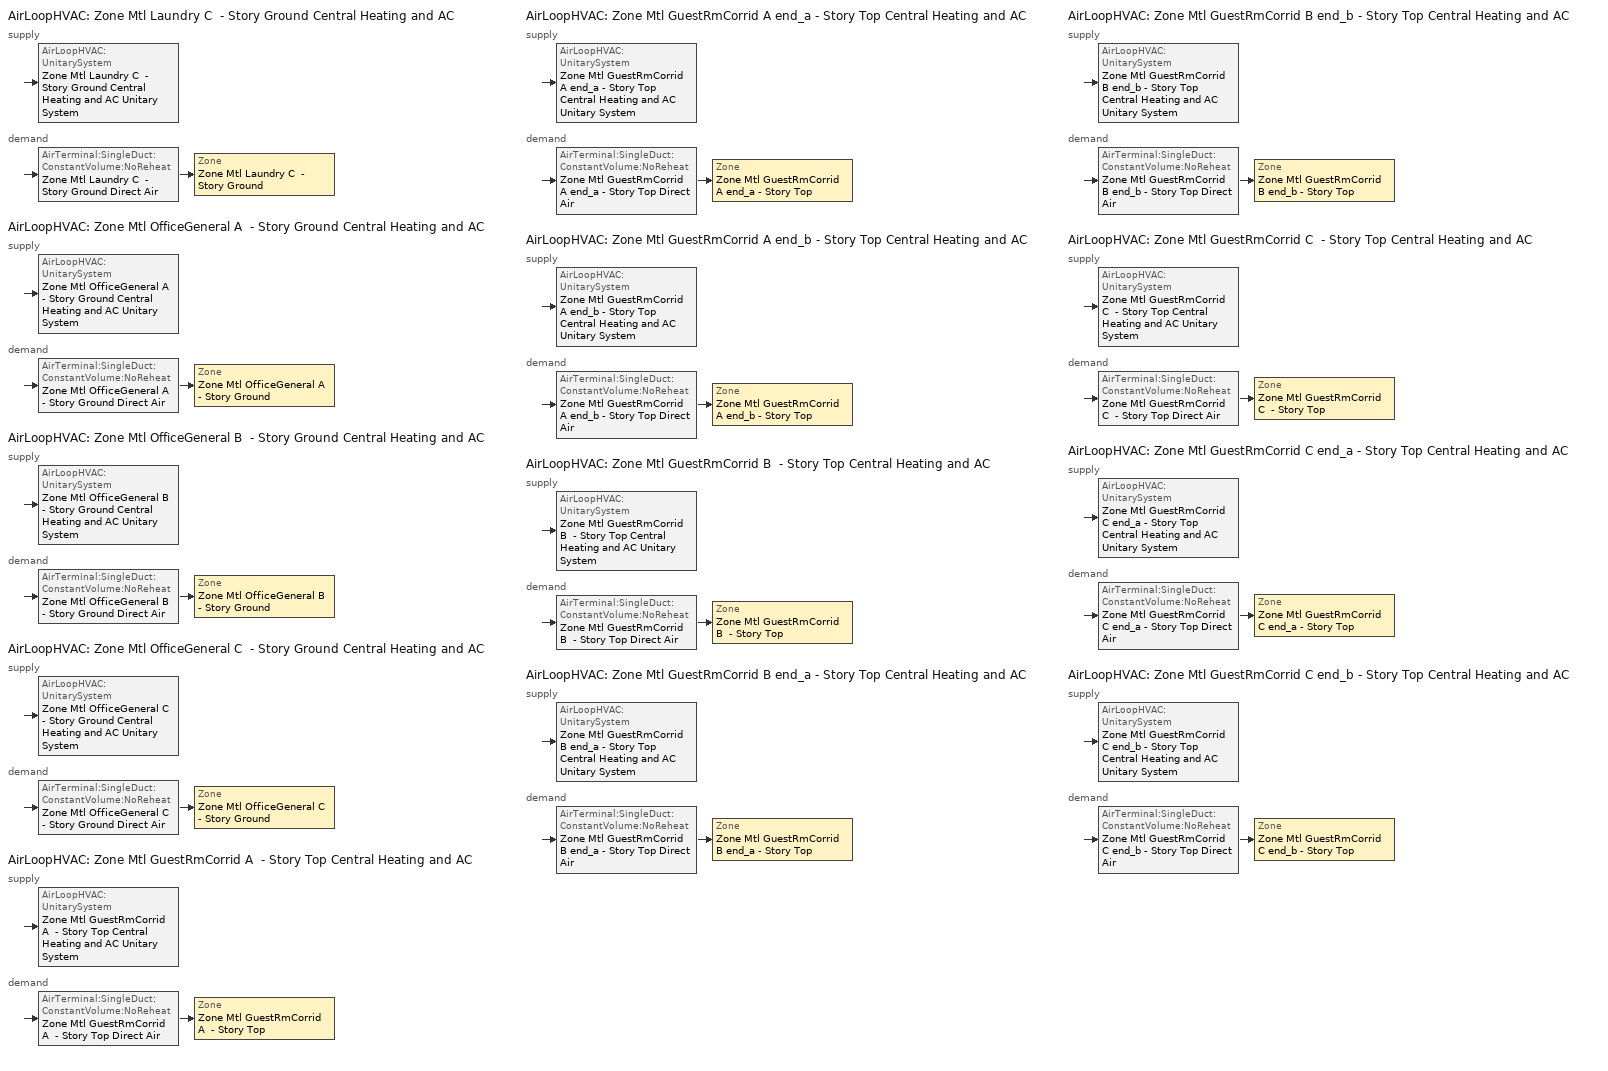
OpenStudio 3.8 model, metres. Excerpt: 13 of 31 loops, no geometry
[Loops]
AirLoopHVAC 'Zone Mtl Laundry C  - Story Ground Central Heating and AC'
 supply: AirLoopHVAC:UnitarySystem 'Zone Mtl Laundry C  - Story Ground Central Heating and AC Unitary System'
 demand: AirTerminal:SingleDuct:ConstantVolume:NoReheat 'Zone Mtl Laundry C  - Story Ground Direct Air' > Zone 'Zone Mtl Laundry C  - Story Ground'
AirLoopHVAC 'Zone Mtl OfficeGeneral A  - Story Ground Central Heating and AC'
 supply: AirLoopHVAC:UnitarySystem 'Zone Mtl OfficeGeneral A  - Story Ground Central Heating and AC Unitary System'
 demand: AirTerminal:SingleDuct:ConstantVolume:NoReheat 'Zone Mtl OfficeGeneral A  - Story Ground Direct Air' > Zone 'Zone Mtl OfficeGeneral A  - Story Ground'
AirLoopHVAC 'Zone Mtl OfficeGeneral B  - Story Ground Central Heating and AC'
 supply: AirLoopHVAC:UnitarySystem 'Zone Mtl OfficeGeneral B  - Story Ground Central Heating and AC Unitary System'
 demand: AirTerminal:SingleDuct:ConstantVolume:NoReheat 'Zone Mtl OfficeGeneral B  - Story Ground Direct Air' > Zone 'Zone Mtl OfficeGeneral B  - Story Ground'
AirLoopHVAC 'Zone Mtl OfficeGeneral C  - Story Ground Central Heating and AC'
 supply: AirLoopHVAC:UnitarySystem 'Zone Mtl OfficeGeneral C  - Story Ground Central Heating and AC Unitary System'
 demand: AirTerminal:SingleDuct:ConstantVolume:NoReheat 'Zone Mtl OfficeGeneral C  - Story Ground Direct Air' > Zone 'Zone Mtl OfficeGeneral C  - Story Ground'
AirLoopHVAC 'Zone Mtl GuestRmCorrid A  - Story Top Central Heating and AC'
 supply: AirLoopHVAC:UnitarySystem 'Zone Mtl GuestRmCorrid A  - Story Top Central Heating and AC Unitary System'
 demand: AirTerminal:SingleDuct:ConstantVolume:NoReheat 'Zone Mtl GuestRmCorrid A  - Story Top Direct Air' > Zone 'Zone Mtl GuestRmCorrid A  - Story Top'
AirLoopHVAC 'Zone Mtl GuestRmCorrid A end_a - Story Top Central Heating and AC'
 supply: AirLoopHVAC:UnitarySystem 'Zone Mtl GuestRmCorrid A end_a - Story Top Central Heating and AC Unitary System'
 demand: AirTerminal:SingleDuct:ConstantVolume:NoReheat 'Zone Mtl GuestRmCorrid A end_a - Story Top Direct Air' > Zone 'Zone Mtl GuestRmCorrid A end_a - Story Top'
AirLoopHVAC 'Zone Mtl GuestRmCorrid A end_b - Story Top Central Heating and AC'
 supply: AirLoopHVAC:UnitarySystem 'Zone Mtl GuestRmCorrid A end_b - Story Top Central Heating and AC Unitary System'
 demand: AirTerminal:SingleDuct:ConstantVolume:NoReheat 'Zone Mtl GuestRmCorrid A end_b - Story Top Direct Air' > Zone 'Zone Mtl GuestRmCorrid A end_b - Story Top'
AirLoopHVAC 'Zone Mtl GuestRmCorrid B  - Story Top Central Heating and AC'
 supply: AirLoopHVAC:UnitarySystem 'Zone Mtl GuestRmCorrid B  - Story Top Central Heating and AC Unitary System'
 demand: AirTerminal:SingleDuct:ConstantVolume:NoReheat 'Zone Mtl GuestRmCorrid B  - Story Top Direct Air' > Zone 'Zone Mtl GuestRmCorrid B  - Story Top'
AirLoopHVAC 'Zone Mtl GuestRmCorrid B end_a - Story Top Central Heating and AC'
 supply: AirLoopHVAC:UnitarySystem 'Zone Mtl GuestRmCorrid B end_a - Story Top Central Heating and AC Unitary System'
 demand: AirTerminal:SingleDuct:ConstantVolume:NoReheat 'Zone Mtl GuestRmCorrid B end_a - Story Top Direct Air' > Zone 'Zone Mtl GuestRmCorrid B end_a - Story Top'
AirLoopHVAC 'Zone Mtl GuestRmCorrid B end_b - Story Top Central Heating and AC'
 supply: AirLoopHVAC:UnitarySystem 'Zone Mtl GuestRmCorrid B end_b - Story Top Central Heating and AC Unitary System'
 demand: AirTerminal:SingleDuct:ConstantVolume:NoReheat 'Zone Mtl GuestRmCorrid B end_b - Story Top Direct Air' > Zone 'Zone Mtl GuestRmCorrid B end_b - Story Top'
AirLoopHVAC 'Zone Mtl GuestRmCorrid C  - Story Top Central Heating and AC'
 supply: AirLoopHVAC:UnitarySystem 'Zone Mtl GuestRmCorrid C  - Story Top Central Heating and AC Unitary System'
 demand: AirTerminal:SingleDuct:ConstantVolume:NoReheat 'Zone Mtl GuestRmCorrid C  - Story Top Direct Air' > Zone 'Zone Mtl GuestRmCorrid C  - Story Top'
AirLoopHVAC 'Zone Mtl GuestRmCorrid C end_a - Story Top Central Heating and AC'
 supply: AirLoopHVAC:UnitarySystem 'Zone Mtl GuestRmCorrid C end_a - Story Top Central Heating and AC Unitary System'
 demand: AirTerminal:SingleDuct:ConstantVolume:NoReheat 'Zone Mtl GuestRmCorrid C end_a - Story Top Direct Air' > Zone 'Zone Mtl GuestRmCorrid C end_a - Story Top'
AirLoopHVAC 'Zone Mtl GuestRmCorrid C end_b - Story Top Central Heating and AC'
 supply: AirLoopHVAC:UnitarySystem 'Zone Mtl GuestRmCorrid C end_b - Story Top Central Heating and AC Unitary System'
 demand: AirTerminal:SingleDuct:ConstantVolume:NoReheat 'Zone Mtl GuestRmCorrid C end_b - Story Top Direct Air' > Zone 'Zone Mtl GuestRmCorrid C end_b - Story Top'
[Sizing:Zone] Zone Cooling Design Supply Air Temperature Input Method=SupplyAirTemperature; Zone Cooling Design Supply Air Temperature {C}=14; Zone Cooling Design Supply Air Temperature Difference {deltaC}=11.11; Zone Heating Design Supply Air Temperature Input Method=SupplyAirTemperature; Zone Heating Design Supply Air Temperature {C}=40; Zone Heating Design Supply Air Temperature Difference {deltaC}=11.11; Zone Cooling Design Supply Air Humidity Ratio {kg-H2O/kg-air}=0.0085; Zone Heating Design Supply Air Humidity Ratio {kg-H2O/kg-air}=0.008; Cooling Design Air Flow Method=DesignDay; Heating Design Air Flow Method=DesignDay; Account for Dedicated Outdoor Air System=No; Dedicated Outdoor Air System Control Strategy=NeutralSupplyAir; Dedicated Outdoor Air Low Setpoint Temperature for Design {C}=autosize; Dedicated Outdoor Air High Setpoint Temperature for Design {C}=autosize; Zone Load Sizing Method=Sensible Load Only No Latent Load; Zone Latent Cooling Design Supply Air Humidity Ratio Input Method=HumidityRatioDifference; Zone Cooling Design Supply Air Humidity Ratio Difference {kgWater/kgDryAir}=0.005; Zone Latent Heating Design Supply Air Humidity Ratio Input Method=HumidityRatioDifference; Zone Humidification Design Supply Air Humidity Ratio Difference {kgWater/kgDryAir}=0.005
Zone Mtl Laundry C  - Story Ground; Zone Mtl OfficeGeneral A  - Story Ground; Zone Mtl OfficeGeneral B  - Story Ground; Zone Mtl OfficeGeneral C  - Story Ground; Zone Mtl GuestRmCorrid A end_a - Story Top; Zone Mtl GuestRmCorrid B end_a - Story Top; Zone Mtl GuestRmCorrid C end_a - Story Top; Zone Mtl GuestRmCorrid A  - Story Top; Zone Mtl GuestRmCorrid B  - Story Top; Zone Mtl GuestRmCorrid C  - Story Top; Zone Mtl GuestRmCorrid A end_b - Story Top; Zone Mtl GuestRmCorrid B end_b - Story Top; Zone Mtl GuestRmCorrid C end_b - Story Top
[Zone equipment]
Zone Mtl Laundry C  - Story Ground: Zone Mtl Laundry C  - Story Ground Direct Air
Zone Mtl OfficeGeneral A  - Story Ground: Zone Mtl OfficeGeneral A  - Story Ground Direct Air
Zone Mtl OfficeGeneral B  - Story Ground: Zone Mtl OfficeGeneral B  - Story Ground Direct Air
Zone Mtl OfficeGeneral C  - Story Ground: Zone Mtl OfficeGeneral C  - Story Ground Direct Air
Zone Mtl GuestRmCorrid A end_a - Story Top: Zone Mtl GuestRmCorrid A end_a - Story Top Direct Air
Zone Mtl GuestRmCorrid B end_a - Story Top: Zone Mtl GuestRmCorrid B end_a - Story Top Direct Air
Zone Mtl GuestRmCorrid C end_a - Story Top: Zone Mtl GuestRmCorrid C end_a - Story Top Direct Air
Zone Mtl GuestRmCorrid A  - Story Top: Zone Mtl GuestRmCorrid A  - Story Top Direct Air
Zone Mtl GuestRmCorrid B  - Story Top: Zone Mtl GuestRmCorrid B  - Story Top Direct Air
Zone Mtl GuestRmCorrid C  - Story Top: Zone Mtl GuestRmCorrid C  - Story Top Direct Air
Zone Mtl GuestRmCorrid A end_b - Story Top: Zone Mtl GuestRmCorrid A end_b - Story Top Direct Air
Zone Mtl GuestRmCorrid B end_b - Story Top: Zone Mtl GuestRmCorrid B end_b - Story Top Direct Air
Zone Mtl GuestRmCorrid C end_b - Story Top: Zone Mtl GuestRmCorrid C end_b - Story Top Direct Air
[AirLoopHVAC] Availability Schedule=Always On Discrete; Design Return Air Flow Fraction of Supply Air Flow=1
Name | Design Supply Air Flow Rate {m3/s}
Zone Mtl Laundry C  - Story Ground Central Heating and AC | 0.0950032
Zone Mtl OfficeGeneral A  - Story Ground Central Heating and AC | 0.0639226
Zone Mtl OfficeGeneral B  - Story Ground Central Heating and AC | 0.667342
Zone Mtl OfficeGeneral C  - Story Ground Central Heating and AC | 0.0946782
Zone Mtl GuestRmCorrid A  - Story Top Central Heating and AC | 1.40426
Zone Mtl GuestRmCorrid A end_a - Story Top Central Heating and AC | 0.167252
Zone Mtl GuestRmCorrid A end_b - Story Top Central Heating and AC | 0.144919
Zone Mtl GuestRmCorrid B  - Story Top Central Heating and AC | 13.0378
Zone Mtl GuestRmCorrid B end_a - Story Top Central Heating and AC | 2.19212
Zone Mtl GuestRmCorrid B end_b - Story Top Central Heating and AC | 1.82097
Zone Mtl GuestRmCorrid C  - Story Top Central Heating and AC | 2.48088
Zone Mtl GuestRmCorrid C end_a - Story Top Central Heating and AC | 0.208845
Zone Mtl GuestRmCorrid C end_b - Story Top Central Heating and AC | 0.206932
[Sizing:System] Type of Load to Size On=Sensible; Design Outdoor Air Flow Rate {m3/s}=Autosize; Central Heating Maximum System Air Flow Ratio=0.3; Preheat Design Temperature {C}=7.22222; Preheat Design Humidity Ratio {kg-H2O/kg-Air}=0.008; Precool Design Temperature {C}=12.7778; Precool Design Humidity Ratio {kg-H2O/kg-Air}=0.008; Central Cooling Design Supply Air Temperature {C}=12.7778; Central Heating Design Supply Air Temperature {C}=50; Sizing Option=NonCoincident; 100% Outdoor Air in Cooling=Yes; 100% Outdoor Air in Heating=Yes; Central Cooling Design Supply Air Humidity Ratio {kg-H2O/kg-Air}=0.0085; Central Heating Design Supply Air Humidity Ratio {kg-H2O/kg-Air}=0.008; Cooling Design Air Flow Method=DesignDay; Heating Design Air Flow Method=DesignDay; System Outdoor Air Method=ZoneSum; Zone Maximum Outdoor Air Fraction=1; Cooling Supply Air Flow Rate Per Floor Area {m3/s-m2}=0.00996765; Cooling Fraction of Autosized Cooling Supply Air Flow Rate=1; Cooling Supply Air Flow Rate Per Unit Cooling Capacity {m3/s-W}=3.94755e-05; Heating Supply Air Flow Rate Per Floor Area {m3/s-m2}=0.00996765; Heating Fraction of Autosized Heating Supply Air Flow Rate=1; Heating Fraction of Autosized Cooling Supply Air Flow Rate=1; Heating Supply Air Flow Rate Per Unit Heating Capacity {m3/s-W}=3.15882e-05; Cooling Design Capacity Method=CoolingDesignCapacity; Cooling Design Capacity Per Floor Area {W/m2}=234.7; Fraction of Autosized Cooling Design Capacity=1; Heating Design Capacity Method=HeatingDesignCapacity; Heating Design Capacity Per Floor Area {W/m2}=157; Fraction of Autosized Heating Design Capacity=1; Central Cooling Capacity Control Method=OnOff; Occupant Diversity=1
Name | Cooling Design Capacity {W} | Heating Design Capacity {W}
Zone Mtl Laundry C  - Story Ground Central Heating and AC | 2766.08 | 1548.61
Zone Mtl OfficeGeneral A  - Story Ground Central Heating and AC | 928.17 | 759.52
Zone Mtl OfficeGeneral B  - Story Ground Central Heating and AC | 9689.98 | 5663.43
Zone Mtl OfficeGeneral C  - Story Ground Central Heating and AC | 2756.62 | 761.86
Zone Mtl GuestRmCorrid A  - Story Top Central Heating and AC | 39440 | 36308.6
Zone Mtl GuestRmCorrid A end_a - Story Top Central Heating and AC | 4592.29 | 3569.75
Zone Mtl GuestRmCorrid A end_b - Story Top Central Heating and AC | 3869.17 | 3572.48
Zone Mtl GuestRmCorrid B  - Story Top Central Heating and AC | 368283 | 251153
Zone Mtl GuestRmCorrid B end_a - Story Top Central Heating and AC | 59462.77 | 36308.6
Zone Mtl GuestRmCorrid B end_b - Story Top Central Heating and AC | 48147.78 | 36366.52
Zone Mtl GuestRmCorrid C  - Story Top Central Heating and AC | 73878.03 | 36366.52
Zone Mtl GuestRmCorrid C end_a - Story Top Central Heating and AC | 6260.73 | 3572.48
Zone Mtl GuestRmCorrid C end_b - Story Top Central Heating and AC | 6024.97 | 3575.2
[Coil:Heating:Gas] Availability Schedule=Always On Discrete; Gas Burner Efficiency=0.78; On Cycle Parasitic Electric Load {W}=0; Off Cycle Parasitic Gas Load {W}=0
Name | Nominal Capacity {W}
Zone Mtl Laundry C  - Story Ground Central Heating and AC Heating Coil | 5270.42
Zone Mtl OfficeGeneral A  - Story Ground Central Heating and AC Heating Coil | 3546.19
Zone Mtl OfficeGeneral B  - Story Ground Central Heating and AC Heating Coil | 19987.2
Zone Mtl OfficeGeneral C  - Story Ground Central Heating and AC Heating Coil | 5252.39
Zone Mtl GuestRmCorrid A  - Story Top Central Heating and AC Heating Coil | 77902.9
Zone Mtl GuestRmCorrid A end_a - Story Top Central Heating and AC Heating Coil | 9278.48
Zone Mtl GuestRmCorrid A end_b - Story Top Central Heating and AC Heating Coil | 8039.57
Zone Mtl GuestRmCorrid B  - Story Top Central Heating and AC Heating Coil | 723289
Zone Mtl GuestRmCorrid B end_a - Story Top Central Heating and AC Heating Coil | 121610
Zone Mtl GuestRmCorrid B end_b - Story Top Central Heating and AC Heating Coil | 101021
Zone Mtl GuestRmCorrid C  - Story Top Central Heating and AC Heating Coil | 137630
Zone Mtl GuestRmCorrid C end_a - Story Top Central Heating and AC Heating Coil | 11585.9
Zone Mtl GuestRmCorrid C end_b - Story Top Central Heating and AC Heating Coil | 11479.8
[Coil:Cooling:DX:SingleSpeed] Availability Schedule=Always On Discrete; Rated Sensible Heat Ratio=0.73; Rated COP {W/W}=3.14722; Rated Evaporator Fan Power Per Volume Flow Rate 2017 {W/(m3/s)}=773.391; Rated Evaporator Fan Power Per Volume Flow Rate 2023 {W/(m3/s)}=934.4; Total Cooling Capacity Function of Temperature Curve=SpltAC1Sp_ClCap_fT; Total Cooling Capacity Function of Flow Fraction Curve=DXCOOL-NECB2011-REF-CAPFFLOW; Energy Input Ratio Function of Temperature Curve=SpltAC1Sp_EIR_fT; Energy Input Ratio Function of Flow Fraction Curve=DXCOOL-NECB2011-REF-COOLEIRFFLOW; Part Load Fraction Correlation Curve=DXCOOL-NECB2011-REF-COOLPLFFPLR; Minimum Outdoor Dry-Bulb Temperature for Compressor Operation {C}=-25; Nominal Time for Condensate Removal to Begin {s}=1000; Ratio of Initial Moisture Evaporation Rate and Steady State Latent Capacity=1.5; Maximum Cycling Rate {cycles/hr}=3; Latent Capacity Time Constant {s}=45; Condenser Type=AirCooled; Evaporative Condenser Effectiveness=0.9; Evaporative Condenser Air Flow Rate {m3/s}=autosize; Evaporative Condenser Pump Rated Power Consumption {W}=autosize; Crankcase Heater Capacity {W}=0; Maximum Outdoor Dry-Bulb Temperature for Crankcase Heater Operation {C}=12.7778; Basin Heater Capacity {W/K}=0; Basin Heater Setpoint Temperature {C}=2
Name | Rated Total Cooling Capacity {W} | Rated Air Flow Rate {m3/s}
Zone Mtl Laundry C  - Story Ground Central Heating and AC Cooling Coil 14kBtu/hr 9.7SEER 13kBtu/hr 9.7SEER | 2359.16 | 0.0950032
Zone Mtl OfficeGeneral A  - Story Ground Central Heating and AC Cooling Coil 8kBtu/hr 9.7SEER 6kBtu/hr 9.7SEER | 1058.15 | 0.0639226
Zone Mtl OfficeGeneral B  - Story Ground Central Heating and AC Cooling Coil 69kBtu/hr 9.7SEER 46kBtu/hr 9.7SEER | 11046.9 | 0.667342
Zone Mtl OfficeGeneral C  - Story Ground Central Heating and AC Cooling Coil 14kBtu/hr 9.7SEER 14kBtu/hr 9.7SEER | 2351.08 | 0.0946782
Zone Mtl GuestRmCorrid A  - Story Top Central Heating and AC Cooling Coil 177kBtu/hr 9.7SEER 183kBtu/hr 9.7SEER | 34871.1 | 1.40426
Zone Mtl GuestRmCorrid A end_a - Story Top Central Heating and AC Cooling Coil 24kBtu/hr 9.7SEER 25kBtu/hr 9.7SEER | 4153.25 | 0.167252
Zone Mtl GuestRmCorrid A end_b - Story Top Central Heating and AC Cooling Coil 20kBtu/hr 9.7SEER 21kBtu/hr 9.7SEER | 3598.69 | 0.144919
Zone Mtl GuestRmCorrid B  - Story Top Central Heating and AC Cooling Coil 1363kBtu/hr 9.7SEER 1345kBtu/hr 9.7SEER | 323760 | 13.0378
Zone Mtl GuestRmCorrid B end_a - Story Top Central Heating and AC Cooling Coil 327kBtu/hr 9.7SEER 329kBtu/hr 9.7SEER | 54435.5 | 2.19212
Zone Mtl GuestRmCorrid B end_b - Story Top Central Heating and AC Cooling Coil 261kBtu/hr 9.7SEER 264kBtu/hr 9.7SEER | 45219 | 1.82097
Zone Mtl GuestRmCorrid C  - Story Top Central Heating and AC Cooling Coil 364kBtu/hr 9.7SEER 368kBtu/hr 9.7SEER | 61606.2 | 2.48088
Zone Mtl GuestRmCorrid C end_a - Story Top Central Heating and AC Cooling Coil 30kBtu/hr 9.7SEER 30kBtu/hr 9.7SEER | 5186.11 | 0.208845
Zone Mtl GuestRmCorrid C end_b - Story Top Central Heating and AC Cooling Coil 31kBtu/hr 9.7SEER 32kBtu/hr 9.7SEER | 5138.63 | 0.206932
[Fan:OnOff] Availability Schedule=Always On Discrete; Motor In Airstream Fraction=1
Name | Fan Total Efficiency | Pressure Rise {Pa} | Maximum Flow Rate {m3/s} | Motor Efficiency | Fan Power Ratio Function of Speed Ratio Curve | Fan Efficiency Ratio Function of Speed Ratio Curve
Zone Mtl Laundry C  - Story Ground Central Heating and AC Supply Fan | 0.546 | 622.722 | 0.0950032 | 0.84 | Fan On Off Power Curve 17 | Fan On Off Efficiency Curve 17
Zone Mtl OfficeGeneral A  - Story Ground Central Heating and AC Supply Fan | 0.546 | 622.722 | 0.0639226 | 0.84 | Fan On Off Power Curve 18 | Fan On Off Efficiency Curve 18
Zone Mtl OfficeGeneral B  - Story Ground Central Heating and AC Supply Fan | 0.546 | 622.722 | 0.667342 | 0.84 | Fan On Off Power Curve 19 | Fan On Off Efficiency Curve 19
Zone Mtl OfficeGeneral C  - Story Ground Central Heating and AC Supply Fan | 0.546 | 622.722 | 0.0946782 | 0.84 | Fan On Off Power Curve 20 | Fan On Off Efficiency Curve 20
Zone Mtl GuestRmCorrid A  - Story Top Central Heating and AC Supply Fan | 0.58175 | 622.722 | 1.40426 | 0.895 | Fan On Off Power Curve 21 | Fan On Off Efficiency Curve 21
Zone Mtl GuestRmCorrid A end_a - Story Top Central Heating and AC Supply Fan | 0.546 | 622.722 | 0.167252 | 0.84 | Fan On Off Power Curve 22 | Fan On Off Efficiency Curve 22
Zone Mtl GuestRmCorrid A end_b - Story Top Central Heating and AC Supply Fan | 0.546 | 622.722 | 0.144919 | 0.84 | Fan On Off Power Curve 23 | Fan On Off Efficiency Curve 23
Zone Mtl GuestRmCorrid B  - Story Top Central Heating and AC Supply Fan | 0.6045 | 1018.77 | 13.0378 | 0.93 | Fan On Off Power Curve 24 | Fan On Off Efficiency Curve 24
Zone Mtl GuestRmCorrid B end_a - Story Top Central Heating and AC Supply Fan | 0.5915 | 1110.94 | 2.19212 | 0.91 | Fan On Off Power Curve 25 | Fan On Off Efficiency Curve 25
Zone Mtl GuestRmCorrid B end_b - Story Top Central Heating and AC Supply Fan | 0.58175 | 622.722 | 1.82097 | 0.895 | Fan On Off Power Curve 26 | Fan On Off Efficiency Curve 26
Zone Mtl GuestRmCorrid C  - Story Top Central Heating and AC Supply Fan | 0.5915 | 1110.94 | 2.48088 | 0.91 | Fan On Off Power Curve 27 | Fan On Off Efficiency Curve 27
Zone Mtl GuestRmCorrid C end_a - Story Top Central Heating and AC Supply Fan | 0.546 | 622.722 | 0.208845 | 0.84 | Fan On Off Power Curve 28 | Fan On Off Efficiency Curve 28
Zone Mtl GuestRmCorrid C end_b - Story Top Central Heating and AC Supply Fan | 0.546 | 622.722 | 0.206932 | 0.84 | Fan On Off Power Curve 29 | Fan On Off Efficiency Curve 29
[AirLoopHVAC:UnitarySystem] Control Type=Load; Dehumidification Control Type=None; Availability Schedule=Always On Discrete; Fan Placement=BlowThrough; Supply Air Fan Operating Mode Schedule=Always Off Discrete; DX Heating Coil Sizing Ratio=1; Use DOAS DX Cooling Coil=No; DOAS DX Cooling Coil Leaving Minimum Air Temperature {C}=2; Latent Load Control=SensibleOnlyLoadControl; Supply Air Flow Rate Method During Cooling Operation=SupplyAirFlowRate; Supply Air Flow Rate Method During Heating Operation=SupplyAirFlowRate; Supply Air Flow Rate Method When No Cooling or Heating is Required=SupplyAirFlowRate; Supply Air Flow Rate When No Cooling or Heating is Required {m3/s}=0; No Load Supply Air Flow Rate Control Set To Low Speed=Yes; Maximum Supply Air Temperature {C}=50; Maximum Outdoor Dry-Bulb Temperature for Supplemental Heater Operation {C}=21; Ancilliary On-Cycle Electric Power {W}=0; Ancilliary Off-Cycle Electric Power {W}=0
Name | Controlling Zone or Thermostat Location | Supply Fan | Heating Coil | Cooling Coil | Supply Air Flow Rate During Cooling Operation {m3/s} | Supply Air Flow Rate During Heating Operation {m3/s}
Zone Mtl Laundry C  - Story Ground Central Heating and AC Unitary System | Zone Mtl Laundry C  - Story Ground | Zone Mtl Laundry C  - Story Ground Central Heating and AC Supply Fan | Zone Mtl Laundry C  - Story Ground Central Heating and AC Heating Coil | Zone Mtl Laundry C  - Story Ground Central Heating and AC Cooling Coil 14kBtu/hr 9.7SEER 13kBtu/hr 9.7SEER | 0.0950032 | 0.0950032
Zone Mtl OfficeGeneral A  - Story Ground Central Heating and AC Unitary System | Zone Mtl OfficeGeneral A  - Story Ground | Zone Mtl OfficeGeneral A  - Story Ground Central Heating and AC Supply Fan | Zone Mtl OfficeGeneral A  - Story Ground Central Heating and AC Heating Coil | Zone Mtl OfficeGeneral A  - Story Ground Central Heating and AC Cooling Coil 8kBtu/hr 9.7SEER 6kBtu/hr 9.7SEER | 0.0639226 | 0.0639226
Zone Mtl OfficeGeneral B  - Story Ground Central Heating and AC Unitary System | Zone Mtl OfficeGeneral B  - Story Ground | Zone Mtl OfficeGeneral B  - Story Ground Central Heating and AC Supply Fan | Zone Mtl OfficeGeneral B  - Story Ground Central Heating and AC Heating Coil | Zone Mtl OfficeGeneral B  - Story Ground Central Heating and AC Cooling Coil 69kBtu/hr 9.7SEER 46kBtu/hr 9.7SEER | 0.667342 | 0.667342
Zone Mtl OfficeGeneral C  - Story Ground Central Heating and AC Unitary System | Zone Mtl OfficeGeneral C  - Story Ground | Zone Mtl OfficeGeneral C  - Story Ground Central Heating and AC Supply Fan | Zone Mtl OfficeGeneral C  - Story Ground Central Heating and AC Heating Coil | Zone Mtl OfficeGeneral C  - Story Ground Central Heating and AC Cooling Coil 14kBtu/hr 9.7SEER 14kBtu/hr 9.7SEER | 0.0946782 | 0.0946782
Zone Mtl GuestRmCorrid A  - Story Top Central Heating and AC Unitary System | Zone Mtl GuestRmCorrid A  - Story Top | Zone Mtl GuestRmCorrid A  - Story Top Central Heating and AC Supply Fan | Zone Mtl GuestRmCorrid A  - Story Top Central Heating and AC Heating Coil | Zone Mtl GuestRmCorrid A  - Story Top Central Heating and AC Cooling Coil 177kBtu/hr 9.7SEER 183kBtu/hr 9.7SEER | 1.40426 | 1.40426
Zone Mtl GuestRmCorrid A end_a - Story Top Central Heating and AC Unitary System | Zone Mtl GuestRmCorrid A end_a - Story Top | Zone Mtl GuestRmCorrid A end_a - Story Top Central Heating and AC Supply Fan | Zone Mtl GuestRmCorrid A end_a - Story Top Central Heating and AC Heating Coil | Zone Mtl GuestRmCorrid A end_a - Story Top Central Heating and AC Cooling Coil 24kBtu/hr 9.7SEER 25kBtu/hr 9.7SEER | 0.167252 | 0.167252
Zone Mtl GuestRmCorrid A end_b - Story Top Central Heating and AC Unitary System | Zone Mtl GuestRmCorrid A end_b - Story Top | Zone Mtl GuestRmCorrid A end_b - Story Top Central Heating and AC Supply Fan | Zone Mtl GuestRmCorrid A end_b - Story Top Central Heating and AC Heating Coil | Zone Mtl GuestRmCorrid A end_b - Story Top Central Heating and AC Cooling Coil 20kBtu/hr 9.7SEER 21kBtu/hr 9.7SEER | 0.144919 | 0.144919
Zone Mtl GuestRmCorrid B  - Story Top Central Heating and AC Unitary System | Zone Mtl GuestRmCorrid B  - Story Top | Zone Mtl GuestRmCorrid B  - Story Top Central Heating and AC Supply Fan | Zone Mtl GuestRmCorrid B  - Story Top Central Heating and AC Heating Coil | Zone Mtl GuestRmCorrid B  - Story Top Central Heating and AC Cooling Coil 1363kBtu/hr 9.7SEER 1345kBtu/hr 9.7SEER | 13.0378 | 13.0378
Zone Mtl GuestRmCorrid B end_a - Story Top Central Heating and AC Unitary System | Zone Mtl GuestRmCorrid B end_a - Story Top | Zone Mtl GuestRmCorrid B end_a - Story Top Central Heating and AC Supply Fan | Zone Mtl GuestRmCorrid B end_a - Story Top Central Heating and AC Heating Coil | Zone Mtl GuestRmCorrid B end_a - Story Top Central Heating and AC Cooling Coil 327kBtu/hr 9.7SEER 329kBtu/hr 9.7SEER | 2.19212 | 2.19212
Zone Mtl GuestRmCorrid B end_b - Story Top Central Heating and AC Unitary System | Zone Mtl GuestRmCorrid B end_b - Story Top | Zone Mtl GuestRmCorrid B end_b - Story Top Central Heating and AC Supply Fan | Zone Mtl GuestRmCorrid B end_b - Story Top Central Heating and AC Heating Coil | Zone Mtl GuestRmCorrid B end_b - Story Top Central Heating and AC Cooling Coil 261kBtu/hr 9.7SEER 264kBtu/hr 9.7SEER | 1.82097 | 1.82097
Zone Mtl GuestRmCorrid C  - Story Top Central Heating and AC Unitary System | Zone Mtl GuestRmCorrid C  - Story Top | Zone Mtl GuestRmCorrid C  - Story Top Central Heating and AC Supply Fan | Zone Mtl GuestRmCorrid C  - Story Top Central Heating and AC Heating Coil | Zone Mtl GuestRmCorrid C  - Story Top Central Heating and AC Cooling Coil 364kBtu/hr 9.7SEER 368kBtu/hr 9.7SEER | 2.48088 | 2.48088
Zone Mtl GuestRmCorrid C end_a - Story Top Central Heating and AC Unitary System | Zone Mtl GuestRmCorrid C end_a - Story Top | Zone Mtl GuestRmCorrid C end_a - Story Top Central Heating and AC Supply Fan | Zone Mtl GuestRmCorrid C end_a - Story Top Central Heating and AC Heating Coil | Zone Mtl GuestRmCorrid C end_a - Story Top Central Heating and AC Cooling Coil 30kBtu/hr 9.7SEER 30kBtu/hr 9.7SEER | 0.208845 | 0.208845
Zone Mtl GuestRmCorrid C end_b - Story Top Central Heating and AC Unitary System | Zone Mtl GuestRmCorrid C end_b - Story Top | Zone Mtl GuestRmCorrid C end_b - Story Top Central Heating and AC Supply Fan | Zone Mtl GuestRmCorrid C end_b - Story Top Central Heating and AC Heating Coil | Zone Mtl GuestRmCorrid C end_b - Story Top Central Heating and AC Cooling Coil 31kBtu/hr 9.7SEER 32kBtu/hr 9.7SEER | 0.206932 | 0.206932
[AirTerminal:SingleDuct:ConstantVolume:NoReheat] Availability Schedule=Always On Discrete
Name | Maximum Air Flow Rate {m3/s}
Zone Mtl Laundry C  - Story Ground Direct Air | 0.0950032
Zone Mtl OfficeGeneral A  - Story Ground Direct Air | 0.0639226
Zone Mtl OfficeGeneral B  - Story Ground Direct Air | 0.667342
Zone Mtl OfficeGeneral C  - Story Ground Direct Air | 0.0946782
Zone Mtl GuestRmCorrid A  - Story Top Direct Air | 1.40426
Zone Mtl GuestRmCorrid A end_a - Story Top Direct Air | 0.167252
Zone Mtl GuestRmCorrid A end_b - Story Top Direct Air | 0.144919
Zone Mtl GuestRmCorrid B  - Story Top Direct Air | 13.0378
Zone Mtl GuestRmCorrid B end_a - Story Top Direct Air | 2.19212
Zone Mtl GuestRmCorrid B end_b - Story Top Direct Air | 1.82097
Zone Mtl GuestRmCorrid C  - Story Top Direct Air | 2.48088
Zone Mtl GuestRmCorrid C end_a - Story Top Direct Air | 0.208845
Zone Mtl GuestRmCorrid C end_b - Story Top Direct Air | 0.206932
[Schedule:Constant]
Name | Value
Always On Discrete | 1
Always Off Discrete | 0
[Curve:Exponent] Coefficient1 Constant=1; Coefficient2 Constant=0; Coefficient3 Constant=0; Minimum Value of x=0; Maximum Value of x=1
Fan On Off Power Curve 17; Fan On Off Power Curve 18; Fan On Off Power Curve 19; Fan On Off Power Curve 20; Fan On Off Power Curve 21; Fan On Off Power Curve 22; Fan On Off Power Curve 23; Fan On Off Power Curve 24; Fan On Off Power Curve 25; Fan On Off Power Curve 26; Fan On Off Power Curve 27; Fan On Off Power Curve 28; Fan On Off Power Curve 29
[Curve:Cubic] Maximum Value of x=1
Name | Coefficient1 Constant | Coefficient2 x | Coefficient3 x**2 | Coefficient4 x**3 | Minimum Value of x
Fan On Off Efficiency Curve 17; Fan On Off Efficiency Curve 18; Fan On Off Efficiency Curve 19; Fan On Off Efficiency Curve 20; Fan On Off Efficiency Curve 21; Fan On Off Efficiency Curve 22; Fan On Off Efficiency Curve 23; Fan On Off Efficiency Curve 24; Fan On Off Efficiency Curve 25; Fan On Off Efficiency Curve 26; Fan On Off Efficiency Curve 27; Fan On Off Efficiency Curve 28; Fan On Off Efficiency Curve 29 | 1 | 0 | 0 | 0 | 0
DXCOOL-NECB2011-REF-COOLPLFFPLR | 0.0277 | 4.9151 | -8.184 | 4.2702 | 0.7
[Curve:Biquadratic] Minimum Value of x=7.22222; Maximum Value of x=29.44444; Minimum Value of y=-23.333; Maximum Value of y=46.11111
Name | Coefficient1 Constant | Coefficient2 x | Coefficient3 x**2 | Coefficient4 y | Coefficient5 y**2 | Coefficient6 x*y
SpltAC1Sp_ClCap_fT | 0.67916 | 0.016938 | 0.00069336 | 0.0045576 | -8.42e-05 | -0.00047628
SpltAC1Sp_EIR_fT | 0.739046 | -0.00778968 | 0.000128304 | -0.00027 | 0.0006642 | -0.000648
[Curve:Quadratic] Coefficient1 Constant=1; Coefficient2 x=0; Coefficient3 x**2=0; Minimum Value of x=0; Maximum Value of x=1
DXCOOL-NECB2011-REF-CAPFFLOW; DXCOOL-NECB2011-REF-COOLEIRFFLOW
